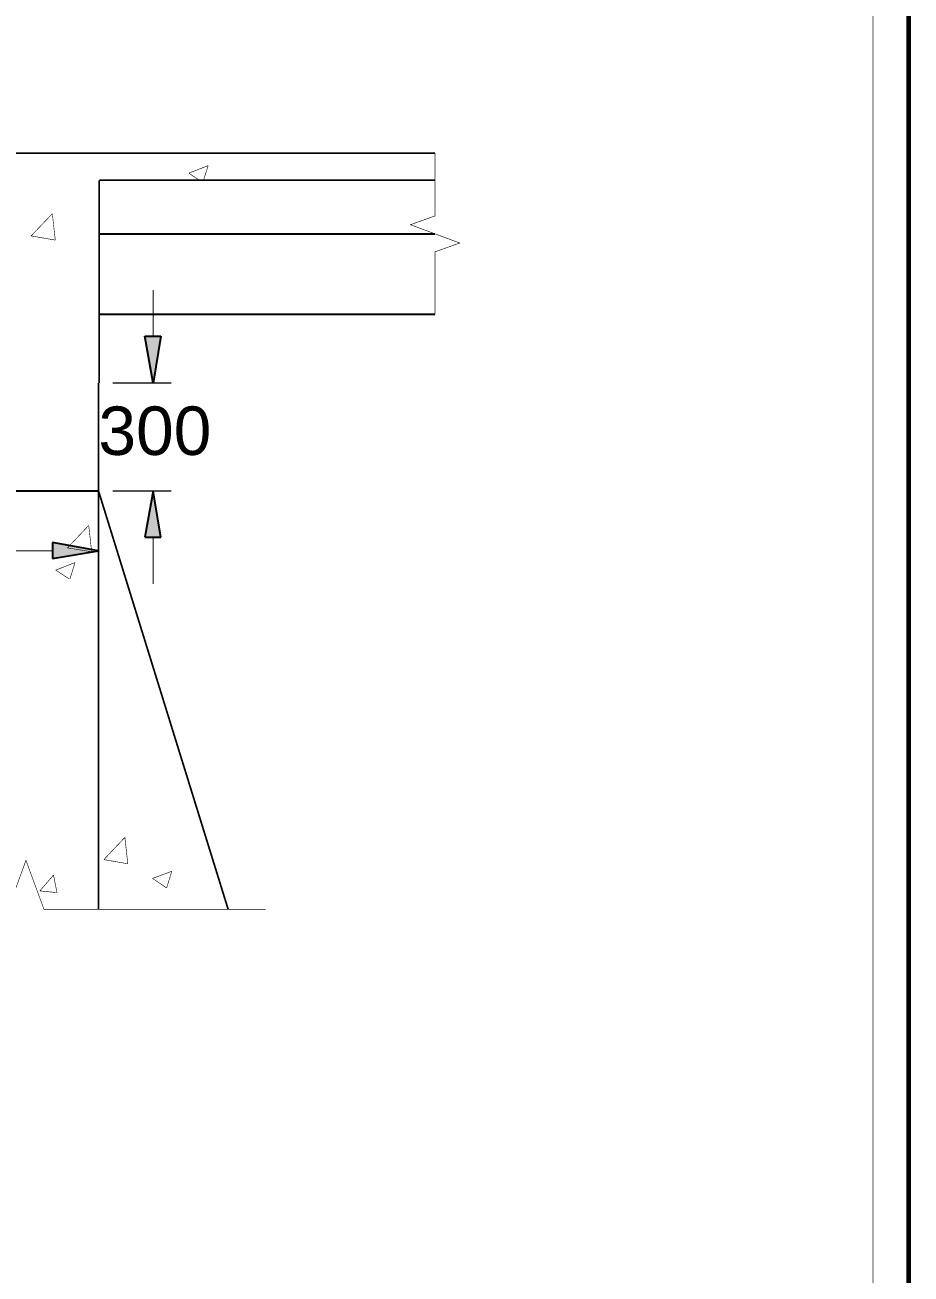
# Model space of a CAD drawing. Header units: millimetres. Extents: x 72 to 769, y 17 to 576.
# Drawn here: x 704.2 to 768.2, y 435.1 to 525.3 of the extents above; entities that cross this region are included whole.
import ezdxf

# ---------------------------------------------------------------- set-up
doc = ezdxf.new("R2010")
doc.units = ezdxf.units.MM
for name, color, linetype in [('H', 7, 'Continuous'), ('P', 7, 'Continuous'), ('T', 7, 'Continuous')]:
    doc.layers.add(name, color=color, linetype=linetype)

msp = doc.modelspace()

# ---------------------------------------------------------------- hatches: boundary and pattern name
at = {"layer": 'H', "linetype": 'Continuous'}
for points in [[(713.458, 499.445), (712.858, 502.814), (714.005, 502.814), (713.458, 499.445)], [(712.858, 488.297), (713.458, 491.649), (714.005, 488.297), (712.858, 488.297)], [(706.173, 486.78), (706.173, 487.927), (709.524, 487.327), (706.173, 486.78)]]:
    msp.add_hatch(color=256, dxfattribs=at).paths.add_polyline_path(points)

# ---------------------------------------------------------------- linework, layer by layer
at = {"layer": 'P', "color": 1, "const_width": 0.339}
msp.add_lwpolyline([(72.602, 575.98), (768.015, 575.98), (768.015, 17.639), (72.602, 17.639), (72.602, 575.98)], dxfattribs=at)
at = {"layer": 'P'}
for points, const_width in [([(75.195, 573.405), (765.44, 573.405), (765.44, 20.232), (75.195, 20.232), (75.195, 573.405)], 0.042), ([(699.699, 516.043), (733.813, 516.043)], 0.127), ([(733.813, 504.402), (733.813, 508.917), (735.595, 509.552), (732.032, 510.875), (733.813, 511.51), (733.813, 516.043)], 0.042), ([(716.033, 514.597), (717.427, 515.144)], 0.042), ([(717.091, 514.085), (717.427, 515.144)], 0.042), ([(709.56, 514.085), (733.813, 514.085)], 0.127), ([(709.56, 499.445), (709.56, 514.085)], 0.127), ([(716.033, 514.597), (716.792, 514.085)], 0.042), ([(704.638, 510.064), (706.173, 511.669)], 0.042), ([(706.385, 509.764), (706.173, 511.669)], 0.042), ([(704.638, 510.064), (706.385, 509.764)], 0.042), ([(709.56, 510.205), (733.813, 510.205)], 0.127), ([(713.458, 502.832), (713.458, 506.166)], 0.085), ([(709.56, 504.402), (733.813, 504.402)], 0.127), ([(709.507, 499.445), (709.507, 491.649)], 0.127), ([(710.53, 499.445), (714.763, 499.445)], 0.085), ([(686.188, 461.433), (686.188, 491.649), (709.507, 491.649)], 0.127), ([(709.507, 491.649), (709.507, 461.433)], 0.127), ([(709.507, 491.649), (718.873, 461.433)], 0.127), ([(710.53, 491.649), (714.763, 491.649)], 0.085), ([(709.507, 490.59), (709.507, 486.022)], 0.085), ([(707.267, 487.539), (708.801, 489.162)], 0.042), ([(709.013, 487.257), (708.801, 489.162)], 0.042), ([(713.458, 488.315), (713.458, 484.928)], 0.085), ([(706.173, 487.327), (702.874, 487.327)], 0.085), ([(707.267, 487.539), (709.013, 487.257)], 0.042), ([(706.42, 485.934), (707.813, 486.481)], 0.042), ([(707.443, 485.299), (707.813, 486.481)], 0.042), ([(706.42, 485.934), (707.39, 485.299)], 0.042), ([(709.895, 465.032), (711.412, 466.637)], 0.042), ([(711.623, 464.732), (711.412, 466.637)], 0.042), ([(684.883, 461.433), (700.37, 461.433), (701.675, 457.87), (704.268, 464.979), (705.573, 461.433), (721.572, 461.433)], 0.042), ([(709.895, 465.032), (711.623, 464.732)], 0.042), ([(705.273, 462.774), (706.261, 463.92)], 0.042), ([(706.508, 462.65), (706.261, 463.885)], 0.042), ([(713.405, 463.673), (714.798, 464.185)], 0.042), ([(713.405, 463.673), (714.428, 462.986)], 0.042), ([(714.428, 462.986), (714.798, 464.185)], 0.042), ([(705.273, 462.774), (706.473, 462.65)], 0.042)]:
    msp.add_lwpolyline(points, dxfattribs=dict(at, const_width=const_width))
for points in [[(712.858, 502.832), (714.005, 502.832)], [(713.458, 499.445), (712.858, 502.832)], [(714.005, 502.832), (713.458, 499.445)], [(713.458, 491.649), (712.858, 488.315)], [(714.005, 488.315), (713.458, 491.649)], [(706.173, 487.927), (706.173, 486.78)], [(709.507, 487.327), (706.173, 487.927)], [(712.858, 488.315), (714.005, 488.315)], [(706.173, 486.78), (709.507, 487.327)]]:
    msp.add_lwpolyline(points, dxfattribs=at)

# ---------------------------------------------------------------- texts
at = {"layer": 'T', "insert": (709.5, 494.2), "char_height": 3.5, "attachment_point": 7}
msp.add_mtext('{\\fArial|b0|i0|c0|p18;300}', dxfattribs=at)

doc.saveas('drawing.dxf')
